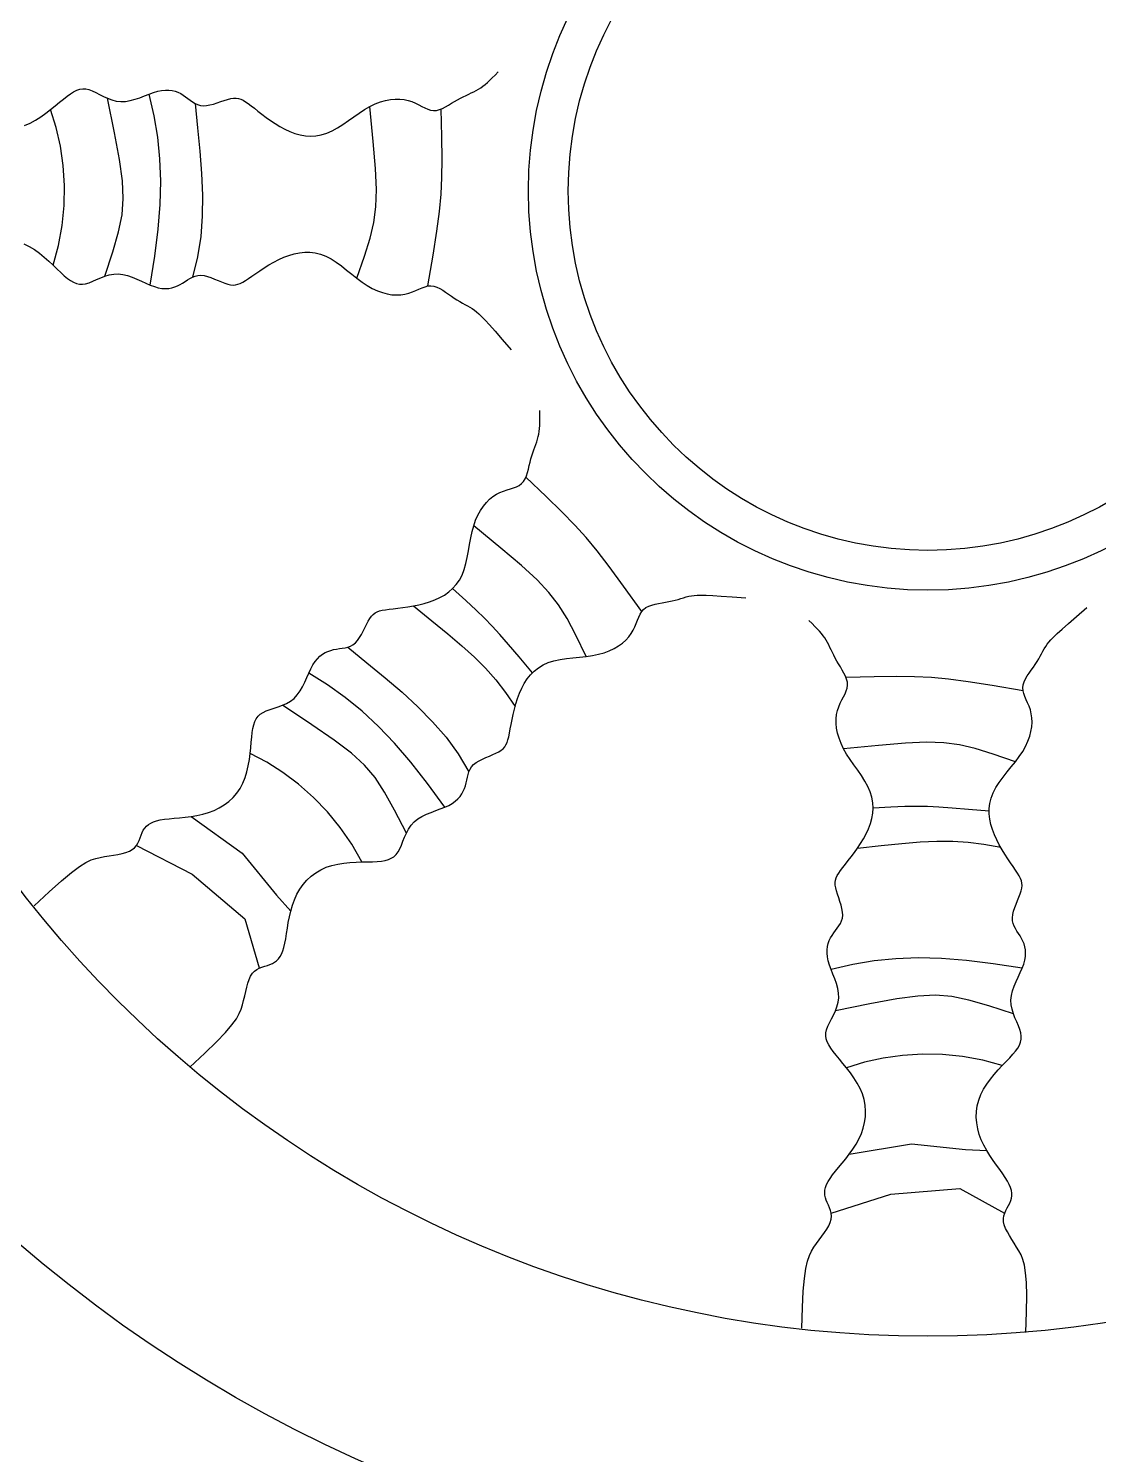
# Model space of a CAD drawing. Header units: inches. Extents: x 7.5 to 50, y 15.4 to 40.2.
# Drawn here: x 10.0422 to 10.0894, y 21.3504 to 21.4133 of the extents above; entities that cross this region are included whole.
import ezdxf

# ---------------------------------------------------------------- set-up
doc = ezdxf.new("R2010")
doc.units = ezdxf.units.IN
doc.header["$MEASUREMENT"] = 0
doc.layers.add('02', color=2, linetype='Continuous')

msp = doc.modelspace()

# ---------------------------------------------------------------- linework, layer by layer
at = {"layer": '02'}
for points in [[(10.04198285219724, 21.40905955471059), (10.04222649549599, 21.40916350016156), (10.04246401697862, 21.4092916431047), (10.04269419754389, 21.40943787448592), (10.0429158185562, 21.40959608517839), (10.04312766091432, 21.40976016614255), (10.04332850598264, 21.40992400826614), (10.04351713489275, 21.4100815024805), (10.04369232877622, 21.4102265396879), (10.04385356073733, 21.41035386583204), (10.04400307177099, 21.41046164686228), (10.04414379531051, 21.41054890372576), (10.04427866455632, 21.41061465739873), (10.04441061247605, 21.41065792882834), (10.04454257203731, 21.41067773899082), (10.04467747690621, 21.41067310883333), (10.04481826005037, 21.41064305931756), (10.04496730379294, 21.41058805766185), (10.04512478834483, 21.41051435602382), (10.04529034350532, 21.41042965284684), (10.0454635983752, 21.41034164651607), (10.04564418275374, 21.41025803547488), (10.04583172597456, 21.41018651812298), (10.04602585783693, 21.41013479288919), (10.04622620744164, 21.41011055820233), (10.04643210051115, 21.41011904837175), (10.04664164506364, 21.41015564134538), (10.04685264550614, 21.41021325096623), (10.04706290531437, 21.41028479109188), (10.04727022936101, 21.41036317557988), (10.04747242112177, 21.41044131827326), (10.04766728500369, 21.41051213301504), (10.04785262494813, 21.41056853364822), (10.04802673314231, 21.41060490013584), (10.0481898538256, 21.41062147671725), (10.04834271948318, 21.41061997375179), (10.04848606213461, 21.41060210158427), (10.04862061426508, 21.4105695705595), (10.04874710835981, 21.41052409102227), (10.04886627620551, 21.41046737333196), (10.04897885052021, 21.41040112783336), (10.04908582805189, 21.41032745169029), (10.04918926399666, 21.41024998931349), (10.04929147758055, 21.41017277194729), (10.04939478896092, 21.41009983082146), (10.04950151759665, 21.41003519719485), (10.04961398317943, 21.40998290226813), (10.04973450516815, 21.40994697728562), (10.04986540348734, 21.40993145350618), (10.05000804112758, 21.40993883519801), (10.05015995590481, 21.4099655188849), (10.05031772870104, 21.41000637415815), (10.05047794086392, 21.41005627055089), (10.05063717350829, 21.41011007768353), (10.05079200751613, 21.41016266510375), (10.05093902446794, 21.41020890240285), (10.05107480524573, 21.41024365914306), (10.05119715262669, 21.41026265962243), (10.05130875533911, 21.41026504715516), (10.05141352377365, 21.41025081973309), (10.05151536762248, 21.41021997537715), (10.05161819750908, 21.41017251209374), (10.05172592359128, 21.41010842791835), (10.05184245625976, 21.41002772085736), (10.05197170520666, 21.40993038893172), (10.05211666440125, 21.40981710267912), (10.05227666003163, 21.40969122279163), (10.05245010116602, 21.40955678249262), (10.05263539757113, 21.40941781500548), (10.05283095854799, 21.40927835353902), (10.05303519339765, 21.40914243131662), (10.05324651188682, 21.40901408157621), (10.0534633230837, 21.40889733751207), (10.05368424071464, 21.40879594713002), (10.05390869271475, 21.40871251752211), (10.05413631144445, 21.40864937056282), (10.05436672926414, 21.40860882809753), (10.05459957830141, 21.40859321202985), (10.05483449091668, 21.4086048441906), (10.05507109923753, 21.40864604646882), (10.05530903539154, 21.40871914072446), (10.05554793290327, 21.40882481958503), (10.05578742762561, 21.40895725863189), (10.05602715704124, 21.40910900422856), (10.05626675816718, 21.40927260272398), (10.05650586825329, 21.4094406004671), (10.05674412454943, 21.40960554380687), (10.05698116407263, 21.40975997909224), (10.05721662430557, 21.4098964526867), (10.05744995832908, 21.41000891626133), (10.0576798832463, 21.41009694276105), (10.05790493222418, 21.41016151048203), (10.05812363842967, 21.41020359769133), (10.05833453526254, 21.41022418269964), (10.05853615542407, 21.41022424377403), (10.05872703254688, 21.41020475921065), (10.0589056997979, 21.410166707262), (10.05907128033693, 21.41011186022039), (10.05922525845933, 21.41004516617355), (10.0593697084533, 21.40997236720538), (10.05950670483987, 21.40989920542885), (10.05963832190725, 21.40983142291331), (10.05976663417648, 21.40977476174263), (10.05989371593575, 21.40973496400071), (10.06002164147328, 21.40971777178599), (10.06015201801899, 21.40972719631933), (10.0602845820086, 21.40976032544237), (10.06041860258672, 21.40981251611917), (10.06055334913078, 21.40987912532834), (10.06068809055257, 21.40995551006305), (10.06082209646235, 21.41003702730192), (10.06095463553908, 21.41011903400901), (10.06108497739303, 21.41019688716293), (10.06121248220558, 21.41026701290063), (10.06133687453809, 21.41033011400683), (10.06145797022152, 21.41038796238096), (10.06157558531965, 21.41044232998062), (10.06168953543062, 21.41049498869067), (10.06179963615256, 21.41054771045416), (10.0619057037821, 21.41060226719961), (10.06200755391735, 21.41066043085554), (10.06210544197354, 21.41072388324498), (10.06220138216856, 21.41079394581281), (10.0622978285374, 21.41087184989843), (10.06239723488222, 21.41095882684127), (10.06250205523799, 21.41105610799529), (10.06261474340688, 21.41116492471443), (10.06273775342385, 21.41128650833813), (10.06287353909108, 21.41142209020578)], [(10.04752608253154, 21.40201598959644), (10.04772937884088, 21.40329755939562), (10.0478738497896, 21.40447792446609), (10.04795890748034, 21.40557505808207), (10.04798396401572, 21.4066069334887), (10.04794843149836, 21.40759152396019), (10.04785172203089, 21.40854680274166), (10.04769324794876, 21.4094907430928), (10.04747242112177, 21.41044131827326)], [(10.04552439813967, 21.4024042785251), (10.04587338286917, 21.4034902822688), (10.04612412820104, 21.40436241811509), (10.04627803787123, 21.40511272228574), (10.04633651561569, 21.40583323100251), (10.0463009654032, 21.40661598045805), (10.04617279073688, 21.40755300687412), (10.04595339511986, 21.40873634647247), (10.04564418275374, 21.41025803547488)], [(10.04950151759665, 21.41003519719485), (10.04960822411346, 21.40894988166944), (10.0497062060004, 21.40791901479785), (10.04978255466091, 21.40693353326893), (10.04982436196412, 21.40598437382975), (10.04981871931347, 21.40506247314003), (10.04975271857808, 21.40415876794683), (10.04961345162707, 21.40326419495356), (10.04938800963107, 21.4023696908636)], [(10.05664315055589, 21.40231597130438), (10.05697899641934, 21.40329397653947), (10.05722592682111, 21.4040856156436), (10.05739066195208, 21.40477972239857), (10.05747992246877, 21.40546513057158), (10.05750042856204, 21.40623067391531), (10.05745890042278, 21.40716518621154), (10.05736205917317, 21.40835750121293), (10.05721662430557, 21.4098964526867)], [(10.05977712668943, 21.4019770491515), (10.05999979939777, 21.40333545323771), (10.0601659368677, 21.40440162678093), (10.06028230213094, 21.40526709626389), (10.06035565868485, 21.40602338819841), (10.0603927700268, 21.40676202908177), (10.0604003991885, 21.40757454542578), (10.06038530966732, 21.40855246369862), (10.06035426472778, 21.40978731041211)], [(10.0432361131953, 21.40289180754295), (10.0434707084624, 21.4037591483731), (10.04363108616787, 21.40464182978864), (10.04371890429872, 21.4055309249026), (10.04373582223895, 21.40641750688625), (10.04368349797557, 21.40729264885264), (10.04356359065975, 21.40814742395848), (10.04337775874416, 21.40897290534591), (10.04312766091432, 21.40976016614255)], [(10.04195102774072, 21.4038439732041), (10.04218720625619, 21.40372402990139), (10.04241566480602, 21.40358035060596), (10.04263559383805, 21.40341911200918), (10.04284618449862, 21.40324649084611), (10.04304662723559, 21.40306866377902), (10.0432361131953, 21.40289180754295), (10.04341383259277, 21.40272209881474), (10.04357897680718, 21.40256571431488), (10.04373136958572, 21.40242793152826), (10.04387336950283, 21.40231043115742), (10.04400796866509, 21.40221399469844), (10.04413815848063, 21.40213940363279), (10.04426693105604, 21.40208743944201), (10.04439727826509, 21.40205888365123), (10.04453219174872, 21.40205451772741), (10.04467466384637, 21.40207512316662), (10.04482704009394, 21.4021200751096), (10.04498908416833, 21.40218312326139), (10.04515991340856, 21.40225661097171), (10.04533864561933, 21.40233288161941), (10.04552439813967, 21.4024042785251), (10.04571628854143, 21.40246314508219), (10.04591343462932, 21.40250182462584), (10.04611495350952, 21.40251266050578), (10.04631982375401, 21.40249047499052), (10.04652646560687, 21.4024400058344), (10.04673316007945, 21.40236846975419), (10.04693818795028, 21.40228308340844), (10.04713983046356, 21.40219106348483), (10.04733636816497, 21.40209962665646), (10.04752608253154, 21.40201598959644), (10.04770725410896, 21.40194736899245), (10.04787855320144, 21.40189948620642), (10.04804020775016, 21.40187208122476), (10.04819283382501, 21.40186339870812), (10.04833704866002, 21.40187168334629), (10.04847346879075, 21.40189517982905), (10.0486027112184, 21.40193213278796), (10.04872539224568, 21.4019807869419), (10.04884212910662, 21.40203938692245), (10.04895377652253, 21.40210577383656), (10.04906214219051, 21.40217617448904), (10.0491692724591, 21.4022464120582), (10.0492772127455, 21.40231230978058), (10.04938800963107, 21.4023696908636), (10.049503708533, 21.4024143784856), (10.04962635603267, 21.40244219589764), (10.04975799754727, 21.40244896627807), (10.04989982679951, 21.402432100099), (10.05004962677601, 21.40239535686229), (10.05020432783756, 21.4023440833345), (10.05036086057778, 21.40228362626764), (10.05051615559029, 21.40221933239915), (10.05066714300307, 21.40215654849559), (10.05081075364257, 21.40210062132352), (10.05094391786958, 21.40205689762039), (10.05106472810264, 21.40202978996346), (10.0511759238271, 21.40201997405635), (10.05128140705171, 21.40202719142795), (10.05138507931958, 21.4020511836217), (10.05149084240663, 21.40209169215192), (10.05160259785595, 21.40214845853294), (10.05172424721065, 21.4022212243082), (10.05185969247947, 21.40230973100658), (10.05201187571044, 21.40241311016977), (10.05217990050557, 21.40252805344895), (10.05236191120463, 21.40265064252268), (10.05255605261306, 21.4027769590986), (10.05276046860497, 21.40290308482614), (10.05297330352011, 21.40302510142752), (10.05319270169827, 21.40313909053763), (10.05341680771205, 21.40324113387866), (10.05364398802164, 21.40332758412948), (10.05387349873315, 21.40339587804298), (10.05410481807309, 21.40344372344513), (10.05433742473367, 21.40346882808914), (10.05457079670857, 21.40346889977187), (10.05480441292281, 21.40344164627565), (10.0550377513701, 21.40338477539732), (10.05527029050979, 21.40329599489011), (10.05550161823164, 21.40317463814532), (10.05573175944853, 21.40302654085932), (10.0559608489694, 21.40285916425015), (10.0561890209047, 21.40267996962317), (10.05641641006338, 21.40249641822553), (10.05664315055589, 21.40231597130438), (10.05686937695834, 21.40214609013598), (10.05709522407967, 21.40199423599658), (10.05732054872903, 21.40186648016348), (10.05754409967455, 21.40176333422384), (10.05776434815022, 21.40168391973672), (10.05797976539004, 21.40162735829032), (10.05818882262799, 21.40159277150193), (10.05838999109807, 21.40157928094519), (10.05858174226712, 21.40158600822284), (10.05876254713628, 21.40161207490852), (10.05893141314852, 21.40165577110853), (10.05908949165138, 21.40171206079791), (10.05923846996854, 21.40177507649893), (10.05938003519083, 21.40183895067563), (10.05951587487477, 21.40189781585028), (10.05964767634402, 21.40194580451604), (10.05977712668943, 21.4019770491515), (10.05990591346751, 21.40198568226439), (10.06003537266049, 21.40196759448114), (10.06016543558332, 21.40192570906326), (10.06029568220954, 21.40186470739096), (10.06042569274548, 21.4017892708445), (10.06055504716466, 21.40170408081864), (10.06068332567344, 21.40161381869363), (10.06081010824534, 21.40152316587879), (10.06093497485387, 21.40143680375437), (10.06105752549599, 21.40135834086065), (10.06117743839975, 21.40128709431989), (10.06129441204946, 21.40122130839988), (10.06140814446378, 21.40115922739748), (10.06151833412702, 21.40109909559502), (10.06162467882502, 21.40103915726028), (10.06172687680925, 21.40097765667557), (10.06182462656404, 21.40091283812323), (10.06191966197918, 21.40084118741758), (10.06202186229172, 21.40075215657377), (10.06214314167853, 21.40063343916805), (10.06229541548061, 21.40047272873304), (10.06249059834051, 21.40025771883044), (10.06274060466792, 21.3999761030365), (10.06305734980385, 21.39961557489838), (10.06345274839084, 21.39916382796324)], [(10.04240887802559, 21.37462689054625), (10.0430717326654, 21.37524767970277), (10.04361200406681, 21.37572977362394), (10.04404819202143, 21.37609199893738), (10.04439879678655, 21.37635318228528), (10.04468231768812, 21.37653215029528), (10.04491725475061, 21.37664772959503), (10.04512210799846, 21.3767187468267), (10.0453153772233, 21.37676402861795), (10.04551178733352, 21.37679975320604), (10.04571096393745, 21.37683150522313), (10.04590875706169, 21.37686222095468), (10.04610101766418, 21.37689483662795), (10.04628359600435, 21.37693228849927), (10.04645234257448, 21.376977512825), (10.04660310809965, 21.37703344587604), (10.04673174283932, 21.3771030238651), (10.0468355671456, 21.37718811795018), (10.04691777918021, 21.37728633883777), (10.04698304766323, 21.37739423209238), (10.04703604038338, 21.3775083432785), (10.04708142582792, 21.37762521798974), (10.04712387201841, 21.37774140180515), (10.04716804697643, 21.37785344028922), (10.04721861918922, 21.37795787902102), (10.0472797381645, 21.37805192569173), (10.04735347842331, 21.37813543635381), (10.04744139620568, 21.37820892917185), (10.04754504751879, 21.37827292232502), (10.04766598836984, 21.37832793396334), (10.04780577499884, 21.37837448228053), (10.04796596318017, 21.37841308541207), (10.04814810938667, 21.37844426155167), (10.04835281827952, 21.37846901821573), (10.048576891697, 21.3784903204734), (10.04881618013139, 21.37851162276016), (10.04906653360928, 21.37853637946788), (10.04932380308862, 21.3785680450466), (10.04958383882883, 21.37861007393182), (10.04984249132219, 21.37866592052993), (10.05009561129379, 21.37873903927645), (10.05033942362758, 21.37883225129296), (10.05057165170553, 21.37894584441634), (10.05079039399977, 21.3790794732278), (10.05099374851677, 21.37923279226485), (10.05117981349583, 21.37940545607959), (10.05134668717626, 21.37959711920954), (10.05149246733169, 21.3798074362359), (10.05161525220144, 21.38003606166709), (10.05171403362881, 21.38028184406827), (10.05179137577768, 21.3805404078095), (10.0518507368816, 21.38080657125935), (10.05189557470846, 21.38107515280095), (10.05192934725898, 21.38134097078834), (10.05195551230106, 21.38159884359008), (10.0519775278354, 21.38184358957475), (10.05199885186273, 21.38207002712549), (10.05202282666693, 21.38227406849288), (10.05205233445856, 21.38245600154293), (10.05209014103281, 21.38261720805273), (10.05213901311624, 21.38275906981395), (10.05220171673688, 21.3828829685746), (10.05228101862128, 21.38299028611178), (10.05237968479748, 21.38308240418807), (10.05250048152636, 21.38316070459511), (10.0526447634166, 21.38322720240937), (10.05280823683831, 21.38328644593381), (10.05298519604373, 21.38334361681442), (10.05316993575077, 21.38340389669717), (10.05335674997884, 21.38347246718437), (10.05353993367869, 21.38355450993655), (10.05371378086972, 21.38365520657059), (10.05387258603702, 21.3837797387179), (10.05401217080186, 21.38393133051537), (10.05413446602876, 21.38410537604901), (10.05424292971845, 21.38429531192484), (10.05434101940597, 21.38449457471976), (10.05443219332489, 21.3846966010398), (10.05451990924309, 21.38489482747642), (10.05460762539412, 21.3850826906211), (10.05469879931304, 21.38525362705074), (10.05479619726072, 21.38540245514847), (10.05489981970283, 21.38552952036222), (10.0550089746667, 21.3856365498879), (10.05512297087814, 21.38572527096509), (10.05524111659731, 21.38579741078971), (10.05536272008437, 21.38585469660135), (10.05548709006514, 21.38589885559592), (10.05561353479977, 21.38593161499845), (10.05574127616826, 21.38595516263118), (10.05586919052991, 21.3859735286325), (10.05599606739822, 21.38599120376708), (10.05612069675232, 21.38601267878509), (10.05624186833854, 21.38604244443665), (10.05635837143752, 21.38608499148646), (10.05646899626124, 21.38614481065557), (10.05657253232318, 21.38622639273778), (10.05666817263234, 21.3863324724454), (10.05675672441254, 21.38645876057232), (10.05683939768466, 21.38659921183095), (10.05691740246954, 21.3867477809919), (10.05699194948654, 21.38689842281125), (10.05706424898933, 21.38704509201595), (10.05713551099877, 21.38718174339116), (10.05720694576855, 21.38730233167841), (10.05728002315852, 21.38740227974737), (10.05735724982339, 21.38748288300955), (10.0574413924897, 21.38754690503371), (10.0575352171855, 21.38759710933042), (10.05764149063732, 21.38763625945391), (10.05776297887321, 21.38766711895838), (10.05790244838688, 21.38769245136897), (10.05806266520637, 21.38771502023989), (10.05824527241754, 21.38773741639412), (10.05844741691369, 21.38776153975883), (10.05866512194741, 21.38778911755904), (10.05889441100414, 21.38782187701978), (10.05913130756932, 21.38786154533697), (10.0593718351284, 21.38790984975018), (10.05961201670113, 21.38796851745534), (10.0598478760058, 21.38803927567748), (10.06007578204851, 21.38812379405969), (10.06029348731506, 21.38822351194646), (10.06049908981192, 21.38833981108579), (10.06069068754557, 21.38847407324025), (10.06086637898813, 21.3886276801724), (10.06102426214608, 21.38880201364478), (10.0611624350259, 21.38899845541997), (10.06127899586688, 21.38921838723142), (10.06137319565284, 21.38946203940683), (10.06144889541435, 21.38972503631627), (10.06151110939215, 21.39000185090951), (10.06156485136132, 21.3902869561072), (10.06161513532977, 21.39057482484456), (10.06166697553824, 21.39085993004225), (10.06172538552898, 21.39113674463548), (10.06179537977557, 21.39139974155947), (10.06188084794673, 21.3916442573183), (10.06198118538129, 21.39186908289518), (10.06209466261323, 21.39207387282764), (10.06221955110784, 21.39225828166779), (10.06235412186476, 21.39242196395313), (10.06249664588365, 21.39256457426487), (10.0626453939313, 21.39268576711144), (10.06279863747302, 21.39278519707401), (10.06295450338627, 21.39286349745195), (10.06311054205987, 21.39292521657732), (10.06326416022609, 21.39297588152946), (10.06341276461723, 21.39302101938771), (10.06355376126709, 21.39306615724596), (10.06368455737363, 21.3931168221981), (10.06380255897063, 21.39317854132347), (10.06390517279039, 21.39325684170141), (10.06399069870356, 21.39335569591746), (10.06406100983265, 21.3934728586111), (10.06411887220572, 21.39360452989892), (10.0641670525493, 21.39374690989749), (10.06420831712428, 21.39389619872342), (10.06424543219152, 21.39404859652237), (10.06428116401191, 21.3942003033964), (10.06431827907915, 21.39434751949117), (10.06435885214712, 21.39448726534571), (10.06440219170879, 21.3946198432324), (10.06444691428448, 21.3947463758606), (10.06449163709301, 21.39486798591057), (10.06453497642185, 21.39498579610623), (10.06457554972264, 21.39510092911329), (10.06461197328287, 21.39521450765566), (10.06464286432135, 21.3953276544427), (10.06466721398289, 21.39544173933351), (10.06468551214318, 21.39555912104803), (10.06469862353521, 21.39568240541227), (10.06470741242635, 21.39581419832499), (10.0647127435496, 21.39595710565587), (10.06471548117231, 21.39611373327458), (10.06471648956182, 21.39628668705078), (10.06471663368399, 21.39647857285414)], [(10.06920579219702, 21.38761042618095), (10.06840270878281, 21.38872841632944), (10.06776628717314, 21.38959979170719), (10.0672365904739, 21.39029405376019), (10.06675368225667, 21.39088070386166), (10.06625762586015, 21.39142924344302), (10.06568848485592, 21.39200917390659), (10.06498632234986, 21.3926899966547), (10.0640912016807, 21.39354121310422)], [(10.06675008222926, 21.38563402450487), (10.06629600706044, 21.38656305755391), (10.06591083975042, 21.38729743705441), (10.06553651745896, 21.38790473000805), (10.06511497734579, 21.38845250343108), (10.06458815657067, 21.3890083242815), (10.06389799182768, 21.38963975960466), (10.0629864205094, 21.39041437635857), (10.06179537977557, 21.39139974155947)], [(10.06438697902019, 21.38490135777935), (10.06379692912567, 21.38561019177101), (10.06333224293309, 21.3861622490305), (10.06295166401657, 21.38660119739612), (10.06261393501888, 21.38697070470622), (10.06227779904845, 21.38731443879912), (10.06190199921372, 21.38767606751313), (10.06144527815747, 21.3880992586866), (10.06086637898813, 21.3886276801724)], [(10.04927034144755, 21.36749995314418), (10.04993390365969, 21.36811998586305), (10.05045091341714, 21.36862694589323), (10.05084138810168, 21.36903803797865), (10.05112534462939, 21.36937046690688), (10.0513228001492, 21.36964143742185), (10.05145377157721, 21.3698681542966), (10.05153827606234, 21.37006782227505), (10.05159633052069, 21.37025764611568), (10.05164505848195, 21.37045124050307), (10.05169000667053, 21.37064785965155), (10.05173382912296, 21.37084316768702), (10.05177917847875, 21.37103282877903), (10.05182870830874, 21.37121250705346), (10.05188507218379, 21.37137786663622), (10.05195092320907, 21.37152457166773), (10.05202891495544, 21.37164828628844), (10.05212073567788, 21.37174621193223), (10.05222421446349, 21.37182169920667), (10.05233621554914, 21.37187963604189), (10.0524536029389, 21.371924910368), (10.05257324133533, 21.37196241008602), (10.05269199427682, 21.37199702311151), (10.05280672646592, 21.37203363737459), (10.05291430167387, 21.37207714079083), (10.05301221045199, 21.37213185963007), (10.05310044744517, 21.37219987362293), (10.05317963314707, 21.37228270089796), (10.05325038828421, 21.37238185951097), (10.05331333335022, 21.37249886759052), (10.05336908930446, 21.37263524320694), (10.05341827664058, 21.37279250447424), (10.05346151585224, 21.37297216947733), (10.05349985304753, 21.37317477490539), (10.05353603306691, 21.37339693177743), (10.05357322659808, 21.37363426971675), (10.05361460409592, 21.37388241833211), (10.05366333578247, 21.37413700721769), (10.05372259187977, 21.3743936659968), (10.0537955428427, 21.37464802429273), (10.05388535912613, 21.37489571169969), (10.05399460396263, 21.37513277380746), (10.05412341332528, 21.37535692002817), (10.0542713154992, 21.37556627575501), (10.05443783900234, 21.37575896635204), (10.05462251305114, 21.375933117227), (10.05482486569787, 21.37608685374395), (10.05504442569333, 21.37621830129607), (10.05528072202112, 21.37632558527654), (10.05553253814112, 21.3764077760508), (10.05579567937645, 21.37646772400436), (10.05606520575936, 21.37650922450954), (10.05633617732207, 21.37653607295321), (10.05660365456249, 21.37655206469314), (10.05686269751283, 21.37656099513075), (10.05710836643818, 21.37656665963838), (10.05733572137076, 21.37657285357378), (10.0575409066351, 21.37658318444407), (10.05772440093103, 21.37660050830997), (10.0578877677163, 21.37662749330881), (10.0580325697502, 21.376666807607), (10.05816037002484, 21.37672111935641), (10.0582727312995, 21.37679309673801), (10.05837121679912, 21.3768854078891), (10.05845738951582, 21.37700072097611), (10.05853335004765, 21.37714025315032), (10.05860335058066, 21.37729941735703), (10.05867218160535, 21.37747217558459), (10.05874463268089, 21.37765248979228), (10.05882549429777, 21.37783432191024), (10.05891955648082, 21.37801163389774), (10.05903160925488, 21.37817838771404), (10.05916644264477, 21.37832854533296), (10.05932699520606, 21.37845772293182), (10.05950880008283, 21.3785681536912), (10.05970553871709, 21.37866372505338), (10.05991089255082, 21.37874832440244), (10.06011854325886, 21.37882583918068), (10.06032217205036, 21.37890015681584), (10.06051546060014, 21.37897516470654), (10.06069209035019, 21.37905475029508), (10.06084707546513, 21.3791420189165), (10.06098076076712, 21.37923694754969), (10.06109482310246, 21.37933873112448), (10.06119094024877, 21.37944656452706), (10.06127078951801, 21.37955964267272), (10.06133604775648, 21.37967716047675), (10.06138839297461, 21.37979831283989), (10.06142950178589, 21.37992229466287), (10.06146150575484, 21.38004818393635), (10.06148835112806, 21.38017459087965), (10.06151443817186, 21.38030000877294), (10.06154416691977, 21.3804229309109), (10.06158193740527, 21.38054185058824), (10.06163215012754, 21.38065526109964), (10.06169920488725, 21.38076165572526), (10.06178750218357, 21.38085952775979), (10.06189971677492, 21.38094788998675), (10.06203162278513, 21.3810278331595), (10.06217726883012, 21.38110096750567), (10.06233070375863, 21.38116890329653), (10.06248597665223, 21.38123325077428), (10.06263713589403, 21.38129562018108), (10.06277823033276, 21.38135762174458), (10.06290330905001, 21.38142086573604), (10.06300790262873, 21.38148712337094), (10.06309347091707, 21.38155880981609), (10.06316295526455, 21.38163850116795), (10.06321929771918, 21.38172877358117), (10.06326543963048, 21.38183220316674), (10.0633043225808, 21.38195136607934), (10.06333888861815, 21.38208883842996), (10.06337207909207, 21.38224719634415), (10.06340658878441, 21.38242790614564), (10.06344412317964, 21.38262799480541), (10.06348614072892, 21.38284337950714), (10.06353409988339, 21.38306997740543), (10.06358945955987, 21.38330370568398), (10.06365367774385, 21.38354048148282), (10.06372821335214, 21.38377622198565), (10.06381452460307, 21.38400684436161), (10.06391403572167, 21.38422861461837), (10.06402803309727, 21.38443919424859), (10.06415776889305, 21.38463659358346), (10.06430449503939, 21.38481882292505), (10.06446946323383, 21.38498389263365), (10.0646539258724, 21.38512981302589), (10.06485913488547, 21.38525459443296), (10.06508634220342, 21.38535624720058), (10.06533572780433, 21.38543400840096), (10.06560318292583, 21.38549202228857), (10.06588352662045, 21.38553565984436), (10.06617157840635, 21.38557029207838), (10.06646215733605, 21.38560128995702), (10.06675008222926, 21.38563402450487), (10.06703017260413, 21.38567386670289), (10.06729724774602, 21.38572618756113), (10.06754691344219, 21.38579517920986), (10.06777792288455, 21.38588031839132), (10.06798981669824, 21.38597990304076), (10.06818213457706, 21.38609223102063), (10.06835441691334, 21.38621560023709), (10.06850620386655, 21.38634830859625), (10.06863703536334, 21.38648865398969), (10.06874645179602, 21.38663493432356), (10.06883496026973, 21.38678523852392), (10.0689069359051, 21.3869368197276), (10.06896772053557, 21.38708672207682), (10.06902265646028, 21.38723198974291), (10.06907708574551, 21.38736966686808), (10.06913635022472, 21.3874967976382), (10.06920579219702, 21.38761042618095), (10.0692907537287, 21.38770759666765), (10.06939508514012, 21.38778634812585), (10.06951667093205, 21.38784869900807), (10.06965190385933, 21.38789766259394), (10.06979717690962, 21.38793625223585), (10.06994888283777, 21.38796748119891), (10.07010341439861, 21.38799436280639), (10.07025716434698, 21.38801991038159), (10.07040652567054, 21.38804713723327), (10.07054866365622, 21.38807831194678), (10.07068383395205, 21.38811272434501), (10.07081306450534, 21.38814891954204), (10.07093738326336, 21.38818544263737), (10.07105781863908, 21.38822083875963), (10.07117539834696, 21.38825365299378), (10.07129115079994, 21.38828243046843), (10.07140610394533, 21.38830571628311), (10.07152396910357, 21.38832225188631), (10.07165918969083, 21.38833156399156), (10.0718288931949, 21.38833337569046), (10.0720502064051, 21.3883274100455), (10.07234025634359, 21.38831339013374), (10.07271617026533, 21.38829103900313), (10.07319507472682, 21.38826007973072), (10.07379409698303, 21.38822023539357)], [(10.05913130756932, 21.38786154533697), (10.05994336846749, 21.38720735684289), (10.06065199784468, 21.38662849927747), (10.06127308592665, 21.38610148676631), (10.061822523172, 21.38560283339135), (10.06231619980651, 21.38510905329273), (10.06277000605593, 21.38459666053783), (10.06319983214605, 21.3840421692668), (10.06362156853545, 21.38342209357612)], [(10.08615536130498, 21.35580201859663), (10.08618614128324, 21.35670965727437), (10.08619324774015, 21.35743371336972), (10.0861786690494, 21.35800050668437), (10.08614439381751, 21.35843635702), (10.08609241088386, 21.35876758419287), (10.08602470862213, 21.35902050800465), (10.08594327563885, 21.3592214482716), (10.08585010077338, 21.35939672479541), (10.0857476646034, 21.35956807246217), (10.08564041722099, 21.3597388864811), (10.08553330045658, 21.35990797710216), (10.08543125683907, 21.36007415461896), (10.08533922796602, 21.36023622932513), (10.08526215636636, 21.36039301145608), (10.08520498410332, 21.36054331131997), (10.08517265300731, 21.36068593918132), (10.08516833609435, 21.36082011009527), (10.08518812902737, 21.36094665822126), (10.08522635842207, 21.36106682246569), (10.08527734996284, 21.36118184176409), (10.08533543073106, 21.36129295505194), (10.08539492664392, 21.36140140125023), (10.08545016431714, 21.36150841929445), (10.0854954701336, 21.36161524809101), (10.08552601006347, 21.36172317216657), (10.08554030982311, 21.36183365825233), (10.08553773471619, 21.36194821869973), (10.08551765051204, 21.36206836583111), (10.08547942228149, 21.36219561198337), (10.0854224153282, 21.36233146949341), (10.08534599565434, 21.362477450669), (10.08524952809791, 21.3626350678616), (10.08513337284791, 21.36280543990976), (10.08500186730641, 21.36298811176054), (10.08486034399363, 21.36318223486266), (10.08471413473132, 21.36338696066483), (10.08456857157405, 21.36360144063034), (10.08442898680921, 21.36382482619334), (10.08430071249138, 21.36405626883167), (10.08418908067512, 21.36429491997948), (10.08409870047587, 21.36453979605827), (10.08403128692414, 21.3647893732497), (10.08398783257696, 21.36504199269363), (10.08396932975854, 21.36529599554448), (10.08397677079308, 21.36554972294213), (10.08401114753912, 21.36580151602644), (10.0840734525537, 21.3660497159373), (10.08416467792819, 21.36629266382912), (10.08428462133276, 21.36652884244646), (10.0844283006573, 21.36675730095264), (10.08458953913766, 21.36697723013018), (10.08476216024253, 21.36718782073255), (10.08493998744058, 21.36738826352772), (10.08511684373486, 21.36757774931281), (10.0852865523612, 21.3677554688558), (10.0854429367883, 21.36792061289558), (10.08558071967679, 21.36807300576144), (10.08569821998942, 21.36821500576585), (10.08579465657937, 21.3683496047826), (10.08586924760136, 21.36847979465634), (10.08592121167573, 21.36860856726086), (10.08594976742285, 21.3687389144408), (10.08595413346308, 21.36887382804085), (10.08593352795112, 21.36901629994933), (10.08588857603724, 21.36916867628421), (10.08582552806008, 21.36933072032949), (10.08575204018968, 21.36950154964249), (10.08567576952743, 21.3696802817805), (10.08560437270905, 21.36986603431539), (10.08554550613741, 21.37005792478991), (10.08550682668108, 21.37025507077593), (10.08549599074292, 21.37045658981621), (10.08551817624363, 21.37066146004614), (10.08556864531244, 21.37086810188445), (10.08564018136355, 21.37107479625517), (10.08572556781116, 21.3712798241551), (10.08581758760381, 21.37148146655196), (10.08590902462135, 21.37167800436979), (10.0859926615795, 21.37186771861995), (10.08606128212529, 21.37204889024103), (10.08610916491131, 21.37222018949357), (10.08613657000939, 21.37238184385311), (10.08614525249693, 21.37253447005893), (10.08613696791696, 21.37267868486484), (10.0861134713469, 21.37281510505378), (10.08607651832978, 21.37294434735046), (10.08602786417584, 21.37306702852326), (10.08596926419529, 21.373183765326), (10.0859028774267, 21.37329541272735), (10.08583247665781, 21.37340377848265), (10.0857622391032, 21.37351090859116), (10.08569634151178, 21.37361884903763), (10.08563896039966, 21.37372964577768), (10.08559427274856, 21.37384534482513), (10.08556645530741, 21.37396799215018), (10.08555968482512, 21.37409963372298), (10.08557655107695, 21.37424146296068), (10.08561329431365, 21.37439126289352), (10.08566456781234, 21.37454596402782), (10.0857250248501, 21.37470249682625), (10.08578931870404, 21.37485779175146), (10.08585210265125, 21.37500877930976), (10.08590802996884, 21.37515238994926), (10.08595175346824, 21.37528555416171), (10.08597886124159, 21.37540636427835), (10.0859886771487, 21.37551756010468), (10.08598145986441, 21.37562304332929), (10.0859574675979, 21.37572671559716), (10.08591695902403, 21.37583247861145), (10.0858601925848, 21.37594423401712), (10.08578742695506, 21.37606588350278), (10.08569892011116, 21.37620132872795), (10.08559554097707, 21.3763535118134), (10.08548059784341, 21.37652153663763), (10.08535800878423, 21.37670354752587), (10.08523169210645, 21.37689768877423), (10.0851055663498, 21.37710210472247), (10.08498354982118, 21.37731493968128), (10.08486956059466, 21.3775343379904), (10.08476751720998, 21.37775844393142), (10.08468106719199, 21.37798562421191), (10.08461277307476, 21.37821513485066), (10.08456492777447, 21.37844645424881), (10.08453982304315, 21.37867906082207), (10.08453975133131, 21.37891243295704), (10.08456700485664, 21.37914604905487), (10.08462387583683, 21.37937938750216), (10.08471265625673, 21.37961192671461), (10.08483401294331, 21.37984325440735), (10.08498211022931, 21.38007339574066), (10.08514948705676, 21.38030248515967), (10.08532868166919, 21.38053065715318), (10.08551223300862, 21.38075804619545), (10.08569267978425, 21.38098478674616), (10.08586256117093, 21.38121101327958), (10.08601441517937, 21.38143686028449), (10.08614217098336, 21.38166218503572), (10.08624531705397, 21.38188573598124), (10.08632473139557, 21.38210598441325), (10.08638129294383, 21.38232140160941), (10.08641587970312, 21.38253045881826), (10.08642937014344, 21.382731627332), (10.08642264296765, 21.38292337842828), (10.08639657618011, 21.3831041833702), (10.08635288015473, 21.3832730494261), (10.08629659031983, 21.38343112791441), (10.08623357470612, 21.38358010615881), (10.086169700413, 21.38372167146841), (10.08611083523835, 21.3838575111669), (10.08606284674722, 21.38398931254884), (10.08603160203899, 21.38411876295246), (10.08602296891156, 21.38424754967233), (10.08604105659294, 21.38437700882165), (10.08608294212724, 21.38450707170083), (10.08614394375588, 21.38463731835615), (10.08621938041876, 21.38476732887754), (10.08630457035731, 21.38489668332583), (10.08639483251142, 21.38502496179095), (10.08648548535536, 21.38515174433375), (10.08657184736337, 21.38527661102959), (10.08665031035896, 21.3853991616426), (10.08672155676874, 21.38551907466277), (10.08678734283428, 21.38563604831248), (10.08684942386578, 21.38574978078501), (10.08690955563913, 21.38585997024453), (10.08696949393022, 21.38596631492798), (10.08703099451493, 21.38606851299952), (10.08709581316914, 21.38616626268155), (10.08716746377292, 21.38626129824221), (10.08725649448576, 21.38636349839468), (10.087375212037, 21.38648477794155), (10.08753592245746, 21.38663705168543), (10.08775093224364, 21.38683223442892), (10.08803254812489, 21.3870822409455), (10.08839307636487, 21.38739898606688), (10.08884482322726, 21.38779438459566)], [(10.07626406852621, 21.35598973718258), (10.0762938131066, 21.35689741037746), (10.07633495078887, 21.35762033181633), (10.0763872503722, 21.35818489532645), (10.07645048088859, 21.35861749470602), (10.07652441090438, 21.35894452378231), (10.07660880968439, 21.3591923763535), (10.07670344602781, 21.35938744626143), (10.07680808896664, 21.35955612728973), (10.0769217107864, 21.35972027130735), (10.07704009771812, 21.35988356239356), (10.07715823924634, 21.36004514262564), (10.07727112532127, 21.36020415412455), (10.07737374519463, 21.36035973899667), (10.0774610885838, 21.36051103933384), (10.07752814543898, 21.36065719724244), (10.07756990477908, 21.36079735482887), (10.07758314888458, 21.36093094023196), (10.07757182912435, 21.36105852569123), (10.07754168873186, 21.36118096946408), (10.07749847163911, 21.36129912982248), (10.07744792084674, 21.36141386500928), (10.07739578051957, 21.36152603329644), (10.07734779389109, 21.36163649297047), (10.0773097044276, 21.36174610227423), (10.07728642089757, 21.36185582087743), (10.07727951234671, 21.36196701408441), (10.07728971219155, 21.36208114859725), (10.07731775477993, 21.36219969111804), (10.07736437376122, 21.36232410836343), (10.07743030325043, 21.36245586702095), (10.07751627689692, 21.36259643379268), (10.07762302881572, 21.36274727539527), (10.07775027448776, 21.36290953216045), (10.07789365532341, 21.36308303896764), (10.07804779456462, 21.36326730429679), (10.07820731568615, 21.36346183667153), (10.07836684169713, 21.36366614458635), (10.07852099583949, 21.36387973653579), (10.07866440135519, 21.36410212101433), (10.07879168125334, 21.36433280656016), (10.07889817170332, 21.36457111872111), (10.07898205942008, 21.36481565133105), (10.07904224381316, 21.36506481534995), (10.0790776242921, 21.365317021665), (10.07908710026647, 21.36557068120707), (10.07906957137863, 21.36582420489245), (10.07902393703814, 21.36607600363747), (10.0789490964217, 21.36632448837296), (10.07884515104349, 21.36656813172991), (10.07871700804214, 21.36680565312523), (10.07857077666092, 21.3670358337196), (10.07841256591025, 21.36725745467371), (10.07824848503339, 21.36746929711914), (10.07808464304077, 21.36767014220201), (10.07792714871, 21.36785877109757), (10.07778211151714, 21.36803396492284), (10.0776547852857, 21.36819519684028), (10.07754700425546, 21.36834470800492), (10.07745974747929, 21.36848543158809), (10.07739399377721, 21.36862030073204), (10.07735072243492, 21.36875224860811), (10.07733091227244, 21.36888420835854), (10.07733554234262, 21.36901911316924), (10.07736559193115, 21.36915989616788), (10.0774205935141, 21.369308939925), (10.07749429512302, 21.3694664245642), (10.07757899844552, 21.36963197959373), (10.07766700470354, 21.36980523453636), (10.07775061581749, 21.36998581890035), (10.07782213300931, 21.37017336222303), (10.07787385819945, 21.37036749398354), (10.07789809307548, 21.37056784373377), (10.07788960290606, 21.37077373674507), (10.07785300984512, 21.37098328132667), (10.07779540032613, 21.37119428159455), (10.07772386008407, 21.37140454162105), (10.07764547555241, 21.37161186549307), (10.07756733293179, 21.37181405731204), (10.07749651819001, 21.37200892117941), (10.07744011752772, 21.37219426115295), (10.077403751011, 21.37236836939079), (10.07738717440049, 21.37253149014683), (10.0773886773223, 21.37268435573166), (10.07740654963533, 21.37282769844129), (10.07743908073287, 21.37296225058632), (10.07748456024098, 21.37308874449187), (10.07754127778578, 21.37320791243943), (10.077607523459, 21.37332048673958), (10.07768119945656, 21.37342746425671), (10.07775866197887, 21.37353090008506), (10.07783587933051, 21.37363311385813), (10.07790882028173, 21.3737364252385), (10.07797345406841, 21.37384315387423), (10.07802574899512, 21.37395561939881), (10.07806167383212, 21.37407614146029), (10.07807719758245, 21.37420703972126), (10.07806981591973, 21.37434967740516), (10.07804313236381, 21.37450159208053), (10.07800227710511, 21.37465936490586), (10.07795238056685, 21.37481957701053), (10.0778985734051, 21.37497880958214), (10.07784598604309, 21.37513364376461), (10.07779974867123, 21.37528066068732), (10.07776499217841, 21.37541644153786), (10.07774599156807, 21.37553878894793), (10.07774360412265, 21.37565039166035), (10.07775783147196, 21.37575515989116), (10.07778867571148, 21.37585700384185), (10.07783613916951, 21.37595983377211), (10.07790022324304, 21.37606755986886), (10.07798093026037, 21.37618409237727), (10.07807826231699, 21.37631334151335), (10.07819154862779, 21.37645830070793), (10.07831742851528, 21.37661829617824), (10.07845186865422, 21.3767917373854), (10.07859083618502, 21.3769770337323), (10.07873029754962, 21.37717259468005), (10.07886621988843, 21.37737682964613), (10.07899456964339, 21.37758814806254), (10.07911131372209, 21.37780495937583), (10.07921270401682, 21.37802587680304), (10.0792961337557, 21.3782503287886), (10.07935928068589, 21.37847794757651), (10.0793998230202, 21.3787083653962), (10.0794154392043, 21.37894121447713), (10.07940380698535, 21.3791761270633), (10.07936260480898, 21.3794127353987), (10.07928951042238, 21.37965067171277), (10.07918383162002, 21.37988956906444), (10.07905139266047, 21.38012906381588), (10.07889964691828, 21.3803687931733), (10.07873604846652, 21.38060839431379), (10.07856805067974, 21.38084750442901), (10.07840310739818, 21.38108576072515), (10.0782486719964, 21.38132280037932), (10.07811219854745, 21.38155826059771), (10.07799973482731, 21.38179159454845), (10.07791170854586, 21.38202151942202), (10.07784714065026, 21.3822465683999), (10.07780505348462, 21.38246527466359), (10.07778446846175, 21.38267617138005), (10.07778440746012, 21.3828777917162), (10.07780389189254, 21.38306866886811), (10.07784194387029, 21.38324733601727), (10.07789679108652, 21.38341291651265), (10.07796348495874, 21.38356689457684), (10.07803628388326, 21.38371134459991), (10.07810944579075, 21.38384834095738), (10.07817722837905, 21.38397995805386), (10.078233889346, 21.38410827029399), (10.07827368708792, 21.38423535203871), (10.07829087930265, 21.38436327772175), (10.07828145478386, 21.3844936541656), (10.07824832577723, 21.38462621812611), (10.07819613515864, 21.38476023874788), (10.07812952580395, 21.38489498524829), (10.07805314105469, 21.3850297268156), (10.07797162378672, 21.38516373260897), (10.07788961710873, 21.38529627183122), (10.07781176412943, 21.38542661367061), (10.07774163833353, 21.3855541184104), (10.07767853727098, 21.38567851075747), (10.07762068886775, 21.3857996065282), (10.07756632128264, 21.38591722152447), (10.07751366244162, 21.38603117157724), (10.07746094073634, 21.38614127248835), (10.07740638409275, 21.38624734005968), (10.07734822020399, 21.38634919010762), (10.07728476803283, 21.3864470781347), (10.07721470533404, 21.38654301837338), (10.07713680136482, 21.38663946471312), (10.07704982445109, 21.38673887110159), (10.07695254315156, 21.38684369141371), (10.07684372649062, 21.38695637959714), (10.07672214279416, 21.38707938955591), (10.07658656085375, 21.38721517517948)], [(10.05624186833854, 21.38604244443665), (10.05708475508261, 21.38535046341091), (10.05788297163787, 21.3846908140487), (10.05863379900808, 21.38404796004139), (10.05933451819698, 21.383406365124), (10.05998241067397, 21.38275049301698), (10.06057475720997, 21.3820648074117), (10.06110883904154, 21.38133377202863), (10.06158193740527, 21.38054185058824)], [(10.06051546060014, 21.37897516470654), (10.05975300613324, 21.38002512361815), (10.05902051836717, 21.38096192415939), (10.05830487263854, 21.38179785965728), (10.05759294428396, 21.38254522340973), (10.05687160840723, 21.38321630875831), (10.05612774034496, 21.3838234090155), (10.05534821566659, 21.3843788174792), (10.05451990924309, 21.38489482747642)], [(10.08603160203899, 21.38411876295246), (10.08467319798189, 21.3843414356899), (10.08360702432226, 21.38450757304341), (10.0827415548684, 21.38462393835031), (10.08198526296298, 21.38469729494788), (10.08124662218149, 21.38473440617341), (10.08043410586658, 21.38474203536422), (10.07945618759374, 21.38472694585759), (10.07822134070563, 21.38469590099081)], [(10.05882549429777, 21.37783432191024), (10.05830434318165, 21.37884901195608), (10.05786495380568, 21.37964300886339), (10.05744323930237, 21.38028238464282), (10.0569751128042, 21.38083321131959), (10.0563964874437, 21.38136156088982), (10.05564327635336, 21.38193350537873), (10.05465139289851, 21.38261511681154), (10.05335674997884, 21.38347246718437)], [(10.08569267978425, 21.38098478674616), (10.08471467466558, 21.38132063263871), (10.083923035576, 21.38156756298228), (10.08322892877738, 21.38173229817145), (10.08254352053161, 21.38182155858627), (10.0817779773334, 21.38184206465045), (10.08084346497896, 21.38180053674402), (10.07965114996302, 21.38170369526157), (10.07811219854745, 21.38155826059771)], [(10.05686269751283, 21.37656099513075), (10.05641527897212, 21.37734018173902), (10.05590453282463, 21.37807773578349), (10.05533794457558, 21.37876851790603), (10.05472299926448, 21.3794073887049), (10.05406718169804, 21.37998920877832), (10.05337797714862, 21.38050883875363), (10.05266287042293, 21.38096113921453), (10.05192934725898, 21.38134097078834)], [(10.08453978718723, 21.37879574689683), (10.08362133758607, 21.37887973978028), (10.08290239148307, 21.37894152056212), (10.08232289812992, 21.37898279395555), (10.08182280654552, 21.37900526465925), (10.08134206574875, 21.37901063735732), (10.08082062499131, 21.37900061676297), (10.08019843305926, 21.37897690757487), (10.0794154392043, 21.37894121447713)], [(10.04932380308862, 21.3785680450466), (10.05158161073457, 21.37695025349345), (10.05309071582275, 21.37509477120435), (10.05372259187977, 21.3743936659968)], [(10.04691777918021, 21.37728633883777), (10.04937599696684, 21.37602251329478), (10.05169769776519, 21.37405106300972), (10.05232736705336, 21.37189074500308)], [(10.07873029754962, 21.37717259468005), (10.07976709240581, 21.37728422728211), (10.08067748327273, 21.3773759897969), (10.08148931297007, 21.37744251131623), (10.08223042501601, 21.37747842093192), (10.08292866223025, 21.37747834773578), (10.08361186813097, 21.37743692081964), (10.08430788577068, 21.37734876927531), (10.08504455796908, 21.37720852220915)], [(10.0859926615795, 21.37186771861995), (10.08471109186764, 21.37207101494383), (10.08353072665165, 21.37221548590711), (10.08243359303567, 21.37230054359785), (10.08140171765815, 21.37232560016233), (10.08041712715755, 21.37229006770318), (10.07946184840518, 21.37219335832302), (10.07851790803949, 21.37203488415359), (10.07756733293179, 21.37181405731204)], [(10.08560437270905, 21.36986603431539), (10.08451836886349, 21.37021501900123), (10.08364623300265, 21.37046576434765), (10.08289592880289, 21.37061967407605), (10.08217542017344, 21.37067815192237), (10.08139267079066, 21.37064260159347), (10.08045564433093, 21.37051442683984), (10.07927230470347, 21.37029503136834), (10.07775061581749, 21.36998581890035)], [(10.08511684373486, 21.36757774931281), (10.08424950278829, 21.36781234473998), (10.0833668213291, 21.36797272228538), (10.082477726317, 21.36806054060541), (10.08159114424604, 21.36807745837101), (10.08071600230875, 21.3680251342386), (10.07986122723202, 21.36790522689368), (10.07903574574272, 21.36771939494898), (10.07824848503339, 21.36746929711914)], [(10.07836684169713, 21.36366614458635), (10.08110730424057, 21.36411870434782), (10.08348642666358, 21.36387377858879), (10.08442898680921, 21.36382482619334)], [(10.07757182912435, 21.36105852569123), (10.08020371109712, 21.36190308842303), (10.08323942734393, 21.36215075307079), (10.08521224632393, 21.36106842094993)]]:
    msp.add_lwpolyline(points, dxfattribs=at)
for radius in [0.06137185799310904, 0.05054468000910903, 0.01762420640910904, 0.01586844781710904]:
    msp.add_circle((10.08183350744191, 21.40617514369038), radius, dxfattribs=at)

doc.saveas('drawing.dxf')
